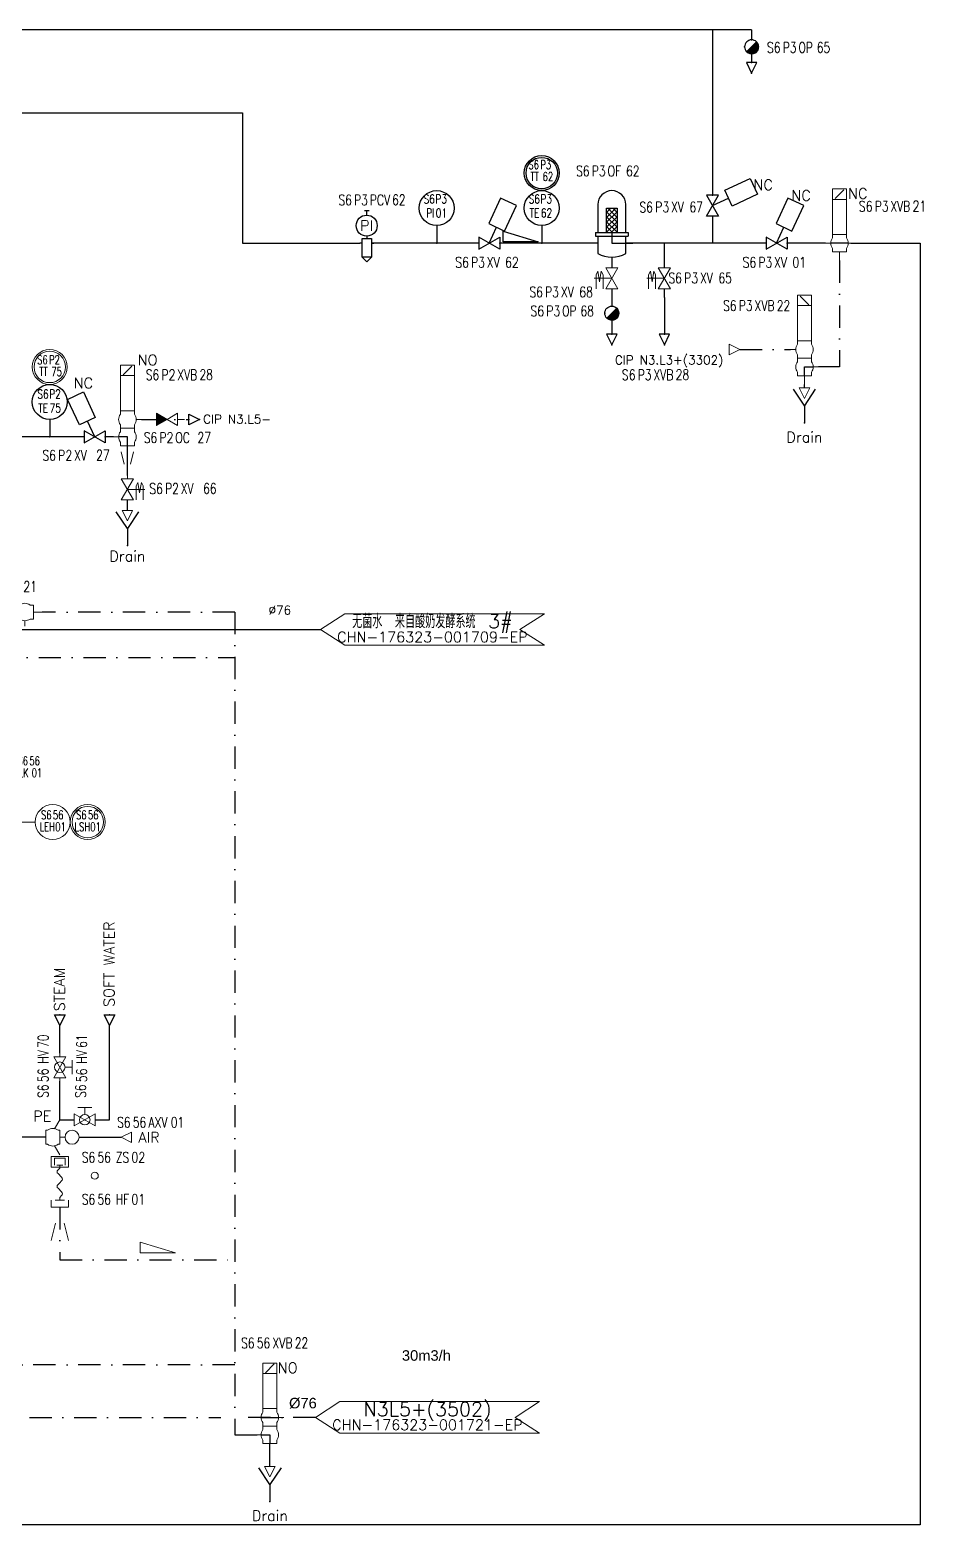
# Model space of a CAD drawing. Header units: inches. Extents: x 16718 to 18814, y 21622 to 22944.
# Drawn here: x 18094.1 to 18349.1, y 22465.6 to 22892.7 of the extents above; entities that cross this region are included whole.
import ezdxf
from ezdxf.enums import TextEntityAlignment as Align

# ---------------------------------------------------------------- set-up
doc = ezdxf.new("R2010")
doc.units = ezdxf.units.IN
doc.header["$MEASUREMENT"] = 0
doc.linetypes.add('ACAD_ISO02W100', pattern=[15, 12, -3])
doc.linetypes.add('DASHDOT2', pattern=[12.7, 6.35, -3.175, 0, -3.175])
for name, color, linetype, lineweight in [('19 Pipe Process', 30, 'Continuous', 30), ('31 Equipment', 7, 'Continuous', 9), ('33 Instruments Labels', 7, 'Continuous', 9)]:
    doc.layers.add(name, color=color, linetype=linetype, lineweight=lineweight)
for name, color, linetype in [('CUVERIE', 7, 'Continuous'), ('DIAMETRE', 7, 'Continuous'), ('LIBELLE-INSTRUM', 7, 'Continuous'), ('MATERIEL-DIVERS', 7, 'Continuous'), ('POMPES-PROCESS', 7, 'Continuous'), ('REPERES', 7, 'Continuous'), ('techn-data', 7, 'Continuous'), ('TEXTE', 7, 'Continuous'), ('TEXTES', 7, 'Continuous'), ('TITRE', 7, 'Continuous'), ('TUYAUTERIE-AIR INSTRUMENT', 3, 'Continuous'), ('TUYAUTERIE-EAU', 5, 'Continuous'), ('TUYAUTERIE-EAU UTILITES FROIDE', 142, 'Continuous'), ('TUYAUTERIE-EGOUT', 32, 'Continuous'), ('TUYAUTERIE-GAZ', 3, 'Continuous'), ('TUYAUTERIE-NEP', 4, 'DASHDOT2'), ('TUYAUTERIE-VAPEUR', 6, 'Continuous'), ('TUYAUTERIE-VAPEUR PROCESS', 6, 'Continuous'), ('TXT_FR', 7, 'Continuous'), ('VANNES', 7, 'Continuous')]:
    doc.layers.add(name, color=color, linetype=linetype)
doc.layers.get('REPERES').off()
doc.styles.add('ROMANS', font='ROMANS.SHX')
doc.styles.get("Standard").update_dxf_attribs({"font": 'arial.ttf'})
doc.styles.add('USER1', font='TXT.SHX', dxfattribs={"bigfont": 'gbcbig.shx'})

# ---------------------------------------------------------------- blocks, each defined once
blk = doc.blocks.new('EGOUT')
at = {"color": 7}
for p, q in [((-3.2, 9.61), (0, 4.81)), ((0, 4.81), (3.2, 9.61)), ((0, 4.81), (0, 0))]:
    blk.add_line(p, q, dxfattribs=at)
at = {"color": 7, "extrusion": (0, -1, 0)}
blk.add_point((0, 0), dxfattribs=at)
at = {"layer": 'POMPES-PROCESS', "style": 'ROMANS'}
blk.add_attdef('EGOUT', text='', height=3, dxfattribs=at).set_placement((0, -4), align=Align.MIDDLE)
blk = doc.blocks.new('APV-VLV-SSEAT-SW44-4')
at = {"layer": '31 Equipment', "ltscale": 38}
for p, q in [((1.25, 20.25), (-1.25, 17.75)), ((-4, 5), (-2.5, 5)), ((-2, 7.5), (-2, 6.5)), ((2, 7.5), (2, 6.5)), ((-2.5, 0), (-4, 0)), ((-2, 2.5), (-2, 3.5)), ((-2, 2.5), (2, 2.5)), ((-2, 2.5), (-2, 1.5)), ((2, 2.5), (2, 3.5)), ((2, 2.5), (2, 1.5)), ((-2, -1.5), (-2, -2.5)), ((-2, -2.5), (2, -2.5)), ((0, -2.5), (0, -5)), ((2, -1.5), (2, -2.5))]:
    blk.add_line(p, q, dxfattribs=at)
at = {"layer": '31 Equipment', "lineweight": 30}
for p, q in [((-2.5, 5), (2.5, 5)), ((-2.5, 0), (0, 0)), ((0, 0), (0, -2.5))]:
    blk.add_line(p, q, dxfattribs=at)
at = {"layer": '31 Equipment'}
blk.add_line((2.5, 5), (4, 5), dxfattribs=at)
at = {"layer": '31 Equipment', "ltscale": 38}
for points in [[(-2, 17.5), (2, 17.5), (2, 20.5), (-2, 20.5)], [(-2, 7.5), (2, 7.5), (2, 17.5), (-2, 17.5)]]:
    blk.add_lwpolyline(points, close=True, dxfattribs=at)
for centre, start, end in [((0, 5), 143.1301, 216.8699), ((0, 5), 323.1301, 36.8699), ((0, 0), 143.1301, 216.8699), ((0, 0), 323.1301, 36.8699)]:
    blk.add_arc(centre, 2.5, start, end, dxfattribs=at)
blk = doc.blocks.new('APV-SIGN-ARW-FLOW-1')
at = {"layer": '31 Equipment'}
for p, q in [((-1.5, -1.5), (-1.5, 1.5)), ((-1.5, 1.5), (1.5, 0)), ((1.5, 0), (-1.5, -1.5))]:
    blk.add_line(p, q, dxfattribs=at)
blk = doc.blocks.new('APV-INS-M-L-LE1')
at = {"layer": '31 Equipment', "color": 7}
blk.add_line((0, -5), (0, -10), dxfattribs=at)
blk.add_circle((0, 0), 5, dxfattribs=at)
blk = doc.blocks.new('APV-INS-F-L-LS')
at = {"layer": '31 Equipment'}
for radius in [5, 4.5]:
    blk.add_circle((0, 0), radius, dxfattribs=at)
at = {"layer": '33 Instruments Labels', "style": 'ROMANS', "width": 0.8}
blk.add_attdef('LS?', text='', height=3, dxfattribs=at).set_placement((0, 0), align=Align.MIDDLE)
blk = doc.blocks.new('APV-FTG-CONX-QUICK-1')
at = {"layer": '31 Equipment'}
for p, q in [((-0.5, 2.5), (2.5, 2.5)), ((-0.5, -2.5), (-0.5, 2.5)), ((0, 1.5), (2, 1.5)), ((0, 0.83), (0, -0.83)), ((2, 1.5), (2, -1.5)), ((2.5, 2.5), (2.5, -2.5)), ((2.5, -2.5), (-0.5, -2.5)), ((0, -0.83), (0, -0.83)), ((2, -1.5), (0, -1.5))]:
    blk.add_line(p, q, dxfattribs=at)
blk = doc.blocks.new('APV-FTG-CONX-HOSE-1')
at = {"layer": '31 Equipment'}
for p, q in [((-4.17, 0), (-5, 0)), ((4.17, 0), (5, 0))]:
    blk.add_line(p, q, dxfattribs=at)
for points in [[(-4.17, 0), (-3.63, 0.5), (-3.42, 0.71), (-3.13, 0.79), (-2.83, 0.71), (-2.58, 0.5), (-1.54, -0.5), (-1.33, -0.71), (-1.04, -0.79), (-0.75, -0.71), (-0.5, -0.5), (0, 0)], [(0, 0), (0.54, 0.5), (0.75, 0.71), (1.04, 0.79), (1.33, 0.71), (1.58, 0.5), (2.62, -0.5), (2.83, -0.71), (3.12, -0.79), (3.42, -0.71), (3.67, -0.5), (4.17, 0)]]:
    blk.add_lwpolyline(points, dxfattribs=at)
blk = doc.blocks.new('APV-FTG-CONX-SCREWED-1')
at = {"layer": '31 Equipment'}
for p, q in [((0, 2.5), (2, 2.5)), ((0, 1.33), (0, -1.33)), ((2, 2.5), (2, -2.5)), ((0, -1.33), (0, -1.33)), ((2, -2.5), (0, -2.5))]:
    blk.add_line(p, q, dxfattribs=at)
blk = doc.blocks.new('APV-FCE-GEN-REDCON-1')
at = {"layer": '31 Equipment', "color": 7}
for p, q in [((-2.5, 2.5), (2.5, 1.25)), ((2.5, 1.25), (2.5, 1.25)), ((2.5, -1.25), (-2.5, -2.5))]:
    blk.add_line(p, q, dxfattribs=at)
blk = doc.blocks.new('APV-SIGN-FLOW-SLOPE-1')
at = {"layer": '31 Equipment'}
blk.add_lwpolyline([(-5, 2), (5, 2), (5, 5), (-5, 2)], dxfattribs=at)
at = {"layer": '31 Equipment', "style": 'ROMANS'}
blk.add_attdef('%', text='', height=2, rotation=16.6992, dxfattribs=at).set_placement((-0.64, 4.87), align=Align.MIDDLE)
blk = doc.blocks.new('APV-INS-POS-GEN-1')
at = {"layer": '31 Equipment', "color": 5}
blk.add_circle((0, 0), 1, dxfattribs=at)
blk = doc.blocks.new('APV-VLV-SSEAT-SW41-3')
at = {"layer": '31 Equipment', "ltscale": 38}
for p, q in [((1.25, 15.25), (-1.25, 12.75)), ((-2, 2.5), (-2, 1.5)), ((2, 2.5), (2, 1.5)), ((2.5, 0), (4, 0)), ((-2, -2.5), (-2, -1.5)), ((2, -2.5), (-2, -2.5)), ((-2, -2.5), (2, -2.5)), ((0, -2.5), (0, -5)), ((2, -2.5), (2, -1.5))]:
    blk.add_line(p, q, dxfattribs=at)
for points in [[(-2, 12.5), (2, 12.5), (2, 15.5), (-2, 15.5)], [(-2, 2.5), (2, 2.5), (2, 12.5), (-2, 12.5)]]:
    blk.add_lwpolyline(points, close=True, dxfattribs=at)
for start, end in [(143.1301, 216.8699), (323.1301, 36.8699)]:
    blk.add_arc((0, 0), 2.5, start, end, dxfattribs=at)
blk = doc.blocks.new('APV-VLV-SAMPL-PRD20-2')
at = {"layer": '31 Equipment', "ltscale": 38}
for p, q in [((-2.54, 2.44), (-4, 5)), ((-4, 0), (-5.5, 0)), ((-4, 2), (-3.5, 2)), ((-4, 2), (-4, -2)), ((0, 2), (-0.5, 2)), ((0, 2), (0, -2)), ((0, -2), (0, 2)), ((-4, -2), (-3.5, -2)), ((-2.54, -2.44), (-4, -5)), ((0, -2), (-0.5, -2))]:
    blk.add_line(p, q, dxfattribs=at)
at = {"layer": '31 Equipment'}
blk.add_circle((-7.5, 0), 2, dxfattribs=at)
at = {"layer": '31 Equipment', "ltscale": 38}
for start, end in [(53.1301, 126.8699), (233.1301, 306.8699)]:
    blk.add_arc((-2, 0), 2.5, start, end, dxfattribs=at)
blk = doc.blocks.new('FLE23-A')
at = {"color": 7}
for p, q in [((0, 1.5), (-3, 0)), ((-3, 0), (0, -1.5)), ((0, -1.5), (0, 1.5))]:
    blk.add_line(p, q, dxfattribs=at)
at = {"layer": 'MATERIEL-DIVERS', "color": 7, "extrusion": (-1, 0, 0)}
blk.add_point((-3, 0), dxfattribs=at)
at = {"layer": 'MATERIEL-DIVERS', "color": 2}
for p in [(-3, 0), (0, 0)]:
    blk.add_point(p, dxfattribs=at)
at = {"layer": 'MATERIEL-DIVERS', "color": 7, "extrusion": (1, 0, 0)}
blk.add_point((0, 0), dxfattribs=at)
blk = doc.blocks.new('APV-VLVM-BALL-KHV+MF-1')
at = {"layer": '31 Equipment', "ltscale": 38}
for p, q in [((-3, 0), (-4, 0)), ((3, 0), (4, 0))]:
    blk.add_line(p, q, dxfattribs=at)
at = {"layer": '31 Equipment'}
for p, q in [((-3, 1.734), (-3, -1.734)), ((-3, -1.734), (3, 1.734)), ((3, -1.734), (-3, 1.734)), ((-2, 3.5), (2, 3.5)), ((0, 1.5), (0, 3.5)), ((3, 1.734), (3, -1.734))]:
    blk.add_line(p, q, dxfattribs=at)
blk.add_circle((0, 0), 1.5, dxfattribs=at)
blk = doc.blocks.new('REPINS2')
at = {"layer": 'TEXTES', "style": 'ROMANS', "width": 0.7}
for tag, p in [('ZONE', (-3.35, 0.8)), ('SOUSZONE', (0.05, 0.8)), ('NUM', (0.7, -2.6))]:
    blk.add_attdef(tag, p, '', height=2.5, dxfattribs=at)
blk.add_attdef('ELEMENT', text='', height=2.5, dxfattribs=at).set_placement((-1.56, -2.59), align=Align.CENTER)
blk = doc.blocks.new('REPNORM')
at = {"layer": 'TEXTES', "style": 'ROMANS', "width": 0.75}
for tag, p in [('ZONE', (-9.75, -1.25)), ('SOUSZONE', (-5.25, -1.25)), ('ELEMENT', (0, -1.25)), ('NUM', (4.5, -1.25))]:
    blk.add_attdef(tag, p, '', height=3, dxfattribs=at)
blk = doc.blocks.new('REPNORM1')
at = {"layer": 'TEXTES', "style": 'ROMANS', "width": 0.75}
for tag, p in [('ZONE', (-9.75, -1.25)), ('SOUSZONE', (-5.25, -1.25)), ('ELEMENT', (-0.75, -1.25)), ('NUM', (5.59, -1.22))]:
    blk.add_attdef(tag, p, '', height=3, dxfattribs=at)
blk = doc.blocks.new('APV-SIGN-ARW-DWG-1')
at = {"layer": '31 Equipment'}
for p, q in [((-32, 4.49), (25, 4.49)), ((-32, 4.49), (-25, 0)), ((25, 4.49), (32, 0)), ((-25, 0), (-32, -4.49)), ((32, 0), (25, -4.49)), ((-32, -4.49), (25, -4.49))]:
    blk.add_line(p, q, dxfattribs=at)
at = {"layer": '31 Equipment', "style": 'ROMANS', "width": 0.8}
for tag, p in [('TEXT1', (0, 0.37)), ('TEXT2', (0, -3.63))]:
    blk.add_attdef(tag, text='', height=3, dxfattribs=at).set_placement(p, align=Align.CENTER)
blk = doc.blocks.new('APV-VLV-SOLV-22-1')
at = {"layer": '31 Equipment', "linetype": 'ACAD_ISO02W100', "ltscale": 38}
for p, q in [((-1, 4.5), (-2, 4)), ((3, 4.5), (-1, 4.5)), ((0, 0), (0, 5)), ((-2, 4), (1, 3.5)), ((-2, 3), (1, 3.5)), ((-1, 2.5), (-2, 3)), ((3, 2.5), (-1, 2.5))]:
    blk.add_line(p, q, dxfattribs=at)
at = {"layer": '31 Equipment', "ltscale": 38}
for p, q in [((-3, 0), (-4, 0)), ((3, 0), (4, 0))]:
    blk.add_line(p, q, dxfattribs=at)
at = {"layer": '31 Equipment'}
for p, q in [((-3, 1.734), (-3, -1.734)), ((-3, -1.734), (3, 1.734)), ((3, -1.734), (-3, 1.734)), ((3, 1.734), (3, -1.734))]:
    blk.add_line(p, q, dxfattribs=at)
blk = doc.blocks.new('INSTR-M-L-TE')
at = {"color": 7, "extrusion": (0, -1, 0)}
blk.add_point((0, -10), dxfattribs=at)
at = {"layer": 'MATERIEL-DIVERS', "color": 7}
blk.add_line((0, -5), (0, -10), dxfattribs=at)
blk.add_circle((0, 0), 5, dxfattribs=at)
at = {"layer": 'LIBELLE-INSTRUM', "style": 'ROMANS', "width": 0.8, "flags": 8}
blk.add_attdef('TE', text='', height=3, dxfattribs=at).set_placement((0, 0), align=Align.MIDDLE)
blk = doc.blocks.new('APV-VLV-SSEAT-SW43-41')
at = {"layer": '31 Equipment', "ltscale": 38}
for p, q in [((1.25, 20.25), (-1.25, 17.75)), ((-2, 7.5), (-2, 6.5)), ((2, 7.5), (2, 6.5)), ((2.5, 5), (4, 5)), ((-2.5, 0), (-4, 0)), ((-2, 2.5), (-2, 3.5)), ((-2, 2.5), (2, 2.5)), ((-2, 2.5), (-2, 1.5)), ((2, 2.5), (2, 3.5)), ((2, 2.5), (2, 1.5)), ((-2, -1.5), (-2, -2.5)), ((-2, -2.5), (2, -2.5)), ((0, -2.5), (0, -5)), ((2, -1.5), (2, -2.5))]:
    blk.add_line(p, q, dxfattribs=at)
at = {"layer": '31 Equipment', "lineweight": 30}
for p, q in [((0, 0), (-2.5, 0)), ((0, -2.5), (0, 0))]:
    blk.add_line(p, q, dxfattribs=at)
at = {"layer": '31 Equipment', "ltscale": 38}
for points in [[(-2, 17.5), (2, 17.5), (2, 20.5), (-2, 20.5)], [(-2, 7.5), (2, 7.5), (2, 17.5), (-2, 17.5)]]:
    blk.add_lwpolyline(points, close=True, dxfattribs=at)
for centre, start, end in [((0, 5), 143.1301, 216.8699), ((0, 5), 323.1301, 36.8699), ((0, 0), 143.1301, 216.8699), ((0, 0), 323.1301, 36.8699)]:
    blk.add_arc(centre, 2.5, start, end, dxfattribs=at)
blk = doc.blocks.new('APV-INS-F-L-TT')
at = {"layer": '31 Equipment'}
for radius in [5, 4.5]:
    blk.add_circle((0, 0), radius, dxfattribs=at)
blk = doc.blocks.new('REPINS')
at = {"layer": 'TEXTES', "style": 'ROMANS', "width": 0.75}
for tag, p in [('ZONE', (-3.3, 1)), ('SOUSZONE', (0.1, 1)), ('NUM', (0.2, -3))]:
    blk.add_attdef(tag, p, '', height=2.5, dxfattribs=at)
blk.add_attdef('ELEMENT', text='', height=2.5, dxfattribs=at).set_placement((-0.2, -3), align=Align.RIGHT)
blk = doc.blocks.new('APV-FCE-NRV-GEN-1')
at = {"layer": '31 Equipment'}
h = blk.add_hatch(dxfattribs=at)
h.set_pattern_fill('ANSI31', color=256, scale=0.01, style=0)
h.set_pattern_definition([(45, (0, 0), (-0.02245064, 0.02245064), [])])
h.paths.add_polyline_path([(3, 1.75), (3, -1.75), (0, 0)])
at = {"layer": '31 Equipment', "linetype": 'ACAD_ISO02W100', "ltscale": 38}
for p, q in [((-3, 0), (-5, 0)), ((0, 0), (-3, 1.75)), ((-3, 1.75), (-3, -1.75)), ((0, 0), (-3, -1.75)), ((0, 0), (3, 1.75)), ((0, 0), (3, -1.75)), ((3, 1.75), (3, -1.75)), ((3, 0), (5, 0))]:
    blk.add_line(p, q, dxfattribs=at)
blk = doc.blocks.new('VANNE SIEGE INCLINE')
at = {"color": 7}
for p, q in [((-3, 1.73), (-3, -1.73)), ((-3, -1.73), (3, 1.73)), ((3, -1.73), (-3, 1.73)), ((3, 1.73), (3, -1.73))]:
    blk.add_line(p, q, dxfattribs=at)
at = {"color": 7, "extrusion": (-1, 0, 0)}
blk.add_point((-3, 0), dxfattribs=at)
at = {"color": 7, "extrusion": (1, 0, 0)}
blk.add_point((3, 0), dxfattribs=at)
at = {"layer": 'VANNES'}
for p, q in [((3.23, 12.84), (-0.15, 5.59)), ((7.76, 10.73), (3.23, 12.84)), ((4.38, 3.47), (7.76, 10.73)), ((-0.15, 5.59), (4.38, 3.47)), ((0, 0), (2.11, 4.53))]:
    blk.add_line(p, q, dxfattribs=at)
blk = doc.blocks.new('APV-VLV-SSEAT-SW42-3')
at = {"layer": '31 Equipment', "ltscale": 38}
for p, q in [((1.25, 15.25), (-1.25, 12.75)), ((-2, 2.5), (-2, 1.5)), ((2, 2.5), (2, 1.5)), ((-2, -2.5), (-2, -1.5)), ((2, -2.5), (-2, -2.5)), ((-2, -2.5), (2, -2.5)), ((0, -2.5), (0, -5)), ((2, -2.5), (2, -1.5))]:
    blk.add_line(p, q, dxfattribs=at)
at = {"layer": '31 Equipment'}
for p, q in [((-4, 0), (-2.5, 0)), ((2.5, 0), (4, 0))]:
    blk.add_line(p, q, dxfattribs=at)
at = {"layer": '31 Equipment', "lineweight": 30}
blk.add_line((2.5, 0), (-2.5, 0), dxfattribs=at)
at = {"layer": '31 Equipment', "ltscale": 38}
for points in [[(-2, 12.5), (2, 12.5), (2, 15.5), (-2, 15.5)], [(-2, 2.5), (2, 2.5), (2, 12.5), (-2, 12.5)]]:
    blk.add_lwpolyline(points, close=True, dxfattribs=at)
for start, end in [(143.1301, 216.8699), (323.1301, 36.8699)]:
    blk.add_arc((0, 0), 2.5, start, end, dxfattribs=at)
blk = doc.blocks.new('INSTR-M-L-PI')
at = {"color": 7, "extrusion": (0, -1, 0)}
blk.add_point((0, -10), dxfattribs=at)
at = {"layer": 'MATERIEL-DIVERS', "color": 7}
blk.add_line((0, -5), (0, -10), dxfattribs=at)
blk.add_circle((0, 0), 5, dxfattribs=at)
at = {"layer": 'LIBELLE-INSTRUM', "style": 'ROMANS', "width": 0.8, "flags": 8}
blk.add_attdef('PI', text='', height=3, dxfattribs=at).set_placement((0, 0), align=Align.MIDDLE)
blk = doc.blocks.new('DETR12MODIF')
at = {"layer": 'MATERIEL-DIVERS', "color": 7}
for p, q in [((-0.67, 9.33), (0.67, 9.33)), ((0, 8), (0, 9.33)), ((-1.33, 0), (-2, 0)), ((-1.33, -4), (-1.33, 1.33)), ((-1.33, 1.33), (1.33, 1.33)), ((1.33, 1.33), (1.33, -4)), ((1.33, 0), (2, 0)), ((-1.33, -4), (0, -5.33)), ((1.33, -4), (-1.33, -4)), ((0, -5.33), (1.33, -4))]:
    blk.add_line(p, q, dxfattribs=at)
at = {"layer": 'MATERIEL-DIVERS'}
blk.add_line((0, 2), (0, 1.33), dxfattribs=at)
blk.add_circle((0, 5), 3, dxfattribs=at)
at = {"layer": 'MATERIEL-DIVERS', "style": 'ROMANS'}
blk.add_text('PI', height=3, dxfattribs=at).set_placement((0, 5), align=Align.MIDDLE)
blk = doc.blocks.new('*X53')
at = {"color": 0}
for p, q in [((688.5, 377.37), (691.13, 380)), ((688.5, 378.79), (689.71, 380)), ((688.5, 375.96), (691.5, 378.96)), ((688.5, 374.54), (691.5, 377.54)), ((688.5, 373.13), (691.5, 376.13)), ((689.78, 373), (691.5, 374.72)), ((691.2, 373), (691.5, 373.3))]:
    blk.add_line(p, q, dxfattribs=at)
blk = doc.blocks.new('SAFILT')
for p, q in [((-4, 11), (-4, 3)), ((-1.5, 3), (-1.5, 10)), ((-1.5, 10), (1.5, 10)), ((1.5, 10), (1.5, 3)), ((4, 3), (4, 11)), ((-4, 0), (-6, 0)), ((-4.68, 3), (-4.68, 2)), ((-4.68, 3), (4.68, 3)), ((-4.68, 2), (4.68, 2)), ((-4, 2), (-4, -3)), ((0, 3), (0, 0)), ((0, 0), (6, 0)), ((4, -3), (4, 2)), ((4.68, 3), (4.68, 2)), ((0, -4), (0, -6))]:
    blk.add_line(p, q)
for centre, radius, start, end in [((0, 11), 4, 0, 180), ((0, 4.5), 8.5, 241.9275, 298.0725)]:
    blk.add_arc(centre, radius, start, end)
at = {"xscale": -1}
blk.add_blockref('*X53', (690, -370), dxfattribs=at)
blk.add_blockref('*X53', (-690, -370))
blk = doc.blocks.new('*X56')
at = {"color": 0}
for p, q in [((96.5, 163), (103.5, 170)), ((96.5, 162.9), (103.6, 170)), ((96.5, 162.9), (103.6, 170)), ((96.5, 162.9), (103.6, 170)), ((96.6, 162.9), (103.6, 169.9)), ((96.6, 162.9), (103.6, 169.9)), ((96.6, 162.8), (103.7, 169.9)), ((96.6, 162.8), (103.7, 169.9)), ((96.6, 162.8), (103.7, 169.9)), ((96.7, 162.8), (103.7, 169.8)), ((96.7, 162.7), (103.8, 169.8)), ((96.7, 162.7), (103.8, 169.8)), ((96.7, 162.7), (103.8, 169.8)), ((96.8, 162.7), (103.8, 169.7)), ((96.8, 162.7), (103.8, 169.7)), ((96.8, 162.6), (103.9, 169.7)), ((96.8, 162.6), (103.9, 169.7)), ((96.9, 162.6), (103.9, 169.6)), ((96.9, 162.6), (103.9, 169.6)), ((96.9, 162.6), (103.9, 169.6)), ((96.9, 162.5), (104, 169.6)), ((97, 162.5), (104, 169.5)), ((97, 162.5), (104, 169.5)), ((97, 162.5), (104, 169.5)), ((97, 162.5), (104, 169.5)), ((97.1, 162.4), (104.1, 169.4)), ((97.1, 162.4), (104.1, 169.4)), ((97.1, 162.4), (104.1, 169.4)), ((97.2, 162.4), (104.1, 169.3)), ((97.2, 162.4), (104.1, 169.3)), ((97.2, 162.4), (104.1, 169.3)), ((97.2, 162.3), (104.2, 169.3)), ((97.3, 162.3), (104.2, 169.2)), ((97.3, 162.3), (104.2, 169.2)), ((97.3, 162.3), (104.2, 169.2)), ((97.3, 162.3), (104.2, 169.2)), ((97.4, 162.2), (104.3, 169.1)), ((97.4, 162.2), (104.3, 169.1)), ((97.4, 162.2), (104.3, 169.1)), ((97.5, 162.2), (104.3, 169)), ((97.5, 162.2), (104.3, 169)), ((97.5, 162.2), (104.3, 169)), ((97.5, 162.1), (104.4, 169)), ((97.6, 162.1), (104.4, 168.9)), ((97.6, 162.1), (104.4, 168.9)), ((97.6, 162.1), (104.4, 168.9)), ((97.7, 162.1), (104.4, 168.8)), ((97.7, 162.1), (104.4, 168.8)), ((97.7, 162.1), (104.4, 168.8)), ((97.7, 162), (104.5, 168.8)), ((97.8, 162), (104.5, 168.7)), ((97.8, 162), (104.5, 168.7)), ((97.8, 162), (104.5, 168.7)), ((97.9, 162), (104.5, 168.6)), ((97.9, 162), (104.5, 168.6)), ((97.9, 162), (104.5, 168.6)), ((98, 161.9), (104.6, 168.5)), ((98, 161.9), (104.6, 168.5)), ((98, 161.9), (104.6, 168.5)), ((98, 161.9), (104.6, 168.5)), ((98.1, 161.9), (104.6, 168.4)), ((98.1, 161.9), (104.6, 168.4)), ((98.1, 161.9), (104.6, 168.4)), ((98.2, 161.8), (104.7, 168.3)), ((98.2, 161.8), (104.7, 168.3)), ((98.2, 161.8), (104.7, 168.3)), ((98.3, 161.8), (104.7, 168.2)), ((98.3, 161.8), (104.7, 168.2)), ((98.3, 161.8), (104.7, 168.2)), ((98.4, 161.8), (104.7, 168.1)), ((98.4, 161.8), (104.7, 168.1)), ((98.4, 161.7), (104.8, 168.1)), ((98.5, 161.7), (104.8, 168)), ((98.5, 161.7), (104.8, 168)), ((98.5, 161.7), (104.8, 168)), ((98.6, 161.7), (104.8, 167.9)), ((98.6, 161.7), (104.8, 167.9)), ((98.6, 161.7), (104.8, 167.9)), ((98.7, 161.7), (104.8, 167.8)), ((98.7, 161.7), (104.8, 167.8)), ((98.8, 161.7), (104.8, 167.7)), ((98.8, 161.6), (104.9, 167.7)), ((98.8, 161.6), (104.9, 167.7)), ((98.9, 161.6), (104.9, 167.6)), ((98.9, 161.6), (104.9, 167.6)), ((98.9, 161.6), (104.9, 167.6)), ((99, 161.6), (104.9, 167.5)), ((99, 161.6), (104.9, 167.5)), ((99, 161.6), (104.9, 167.5)), ((99.1, 161.6), (104.9, 167.4)), ((99.1, 161.6), (104.9, 167.4)), ((99.2, 161.6), (104.9, 167.3)), ((99.2, 161.6), (104.9, 167.3)), ((99.2, 161.6), (104.9, 167.3)), ((99.3, 161.6), (104.9, 167.2)), ((99.3, 161.5), (105, 167.2)), ((99.4, 161.5), (105, 167.1)), ((99.4, 161.5), (105, 167.1)), ((99.4, 161.5), (105, 167.1)), ((99.5, 161.5), (105, 167)), ((99.5, 161.5), (105, 167)), ((99.6, 161.5), (105, 166.9)), ((99.6, 161.5), (105, 166.9)), ((99.6, 161.5), (105, 166.9)), ((99.7, 161.5), (105, 166.8)), ((99.7, 161.5), (105, 166.8)), ((99.8, 161.5), (105, 166.7)), ((99.8, 161.5), (105, 166.7)), ((99.9, 161.5), (105, 166.6)), ((99.9, 161.5), (105, 166.6)), ((99.9, 161.5), (105, 166.6)), ((100, 161.5), (105, 166.5)), ((100, 161.5), (105, 166.5)), ((100.1, 161.5), (105, 166.4)), ((100.1, 161.5), (105, 166.4)), ((100.2, 161.5), (105, 166.3)), ((100.2, 161.5), (105, 166.3)), ((100.3, 161.5), (105, 166.2)), ((100.3, 161.5), (105, 166.2)), ((100.4, 161.5), (105, 166.1)), ((100.4, 161.5), (105, 166.1)), ((100.5, 161.5), (105, 166)), ((100.5, 161.5), (105, 166)), ((100.6, 161.5), (105, 165.9)), ((100.6, 161.5), (105, 165.9)), ((100.7, 161.5), (105, 165.8)), ((100.7, 161.6), (104.9, 165.8)), ((100.8, 161.6), (104.9, 165.7)), ((100.8, 161.6), (104.9, 165.7)), ((100.9, 161.6), (104.9, 165.6)), ((100.9, 161.6), (104.9, 165.6)), ((101, 161.6), (104.9, 165.5)), ((101, 161.6), (104.9, 165.5)), ((101.1, 161.6), (104.9, 165.4)), ((101.2, 161.6), (104.9, 165.3)), ((101.2, 161.6), (104.9, 165.3)), ((101.3, 161.7), (104.8, 165.2)), ((101.3, 161.7), (104.8, 165.2)), ((101.4, 161.7), (104.8, 165.1)), ((101.5, 161.7), (104.8, 165)), ((101.5, 161.7), (104.8, 165)), ((101.6, 161.8), (104.7, 164.9)), ((101.7, 161.8), (104.7, 164.8)), ((101.7, 161.8), (104.7, 164.8)), ((101.8, 161.8), (104.7, 164.7)), ((101.9, 161.9), (104.6, 164.6)), ((102, 161.9), (104.6, 164.5)), ((102, 161.9), (104.6, 164.5)), ((102.1, 162), (104.5, 164.4)), ((102.2, 162), (104.5, 164.3)), ((102.3, 162.1), (104.4, 164.2)), ((102.4, 162.1), (104.4, 164.1)), ((102.5, 162.2), (104.3, 164)), ((102.6, 162.2), (104.3, 163.9)), ((102.7, 162.3), (104.2, 163.8)), ((102.9, 162.4), (104.1, 163.6)), ((103, 162.5), (104, 163.5)), ((103.3, 162.7), (103.8, 163.2))]:
    blk.add_line(p, q, dxfattribs=at)
blk = doc.blocks.new('ST')
at = {"color": 7}
blk.add_line((-1.41, 1.42), (1.42, -1.41), dxfattribs=at)
for start, end in [(134.8377, 315.1619), (315.2431, 134.7569)]:
    blk.add_arc((0, 0), 2, start, end, dxfattribs=at)
at = {"color": 7, "extrusion": (-1, 0, 0)}
blk.add_point((-2, 0), dxfattribs=at)
at = {"color": 7, "extrusion": (0, 1, 0)}
blk.add_point((0, 2), dxfattribs=at)
at = {"color": 7, "extrusion": (1, 0, 0)}
blk.add_point((2, 0), dxfattribs=at)
at = {"color": 7, "extrusion": (0, -1, 0)}
blk.add_point((0, -2), dxfattribs=at)
at = {"color": 7, "xscale": -0.4, "yscale": 0.4, "zscale": 0.4}
blk.add_blockref('*X56', (40, -66.6), dxfattribs=at)
blk = doc.blocks.new('PENTE-G')
at = {"layer": 'MATERIEL-DIVERS'}
blk.add_lwpolyline([(-5, 2), (5, 2), (5, 5), (-5, 2)], dxfattribs=at)

msp = doc.modelspace()

# ---------------------------------------------------------------- linework, layer by layer
at = {"color": 7, "extrusion": (0, -1, 0)}
msp.add_point((18240.25, 22831.75), dxfattribs=at)
at = {"layer": '19 Pipe Process'}
for p, q in [((18102.61, 22581.41), (18102.61, 22592.41)), ((18098.61, 22576.41), (18086.61, 22576.41))]:
    msp.add_line(p, q, dxfattribs=at)
at = {"layer": '31 Equipment', "color": 7, "extrusion": (0, -1, 0)}
msp.add_point((18202.01, 22831.78), dxfattribs=at)
at = {"layer": 'MATERIEL-DIVERS', "color": 7}
msp.add_line((18240.25, 22836.75), (18240.25, 22831.75), dxfattribs=at)
at = {"layer": 'MATERIEL-DIVERS'}
for radius in [5, 4.5]:
    msp.add_circle((18240.25, 22851.75), radius, dxfattribs=at)
at = {"layer": 'MATERIEL-DIVERS', "color": 7}
msp.add_circle((18240.25, 22841.75), 5, dxfattribs=at)
at = {"layer": 'TUYAUTERIE-AIR INSTRUMENT'}
msp.add_line((18108.11, 22576.41), (18120.11, 22576.41), dxfattribs=at)
at = {"layer": 'TUYAUTERIE-EAU'}
for p, q in [((16792.68, 22721.41), (18177.02, 22721.41)), ((18116.82, 22600.41), (18116.82, 22608.41)), ((18116.82, 22581.41), (18116.82, 22600.41)), ((18102.61, 22581.41), (18106.75, 22581.41)), ((18112.68, 22581.41), (18116.82, 22581.41))]:
    msp.add_line(p, q, dxfattribs=at)
at = {"layer": 'TUYAUTERIE-EGOUT'}
for p, q in [((18300.17, 22885.81), (18300.17, 22883.31)), ((18315.25, 22790.4), (18315.25, 22791.4)), ((18121.92, 22755.41), (18121.92, 22758.41)), ((18162.61, 22482.41), (18162.61, 22488.91))]:
    msp.add_line(p, q, dxfattribs=at)
at = {"layer": 'TUYAUTERIE-GAZ'}
for p, q in [((18289, 22839.5), (18289, 22831.75)), ((18222.25, 22831.75), (18191.59, 22831.75)), ((18222.25, 22831.75), (18192.25, 22831.75)), ((18256.25, 22831.75), (18228.25, 22831.75)), ((18255.25, 22831.75), (18228.25, 22831.75)), ((18304.3, 22831.75), (18264.25, 22831.75)), ((18275.25, 22824.75), (18275.25, 22831.75)), ((18321.25, 22831.75), (18310.3, 22831.75)), ((18328.5, 22831.75), (18348.33, 22831.75)), ((18260.26, 22821.74), (18260.26, 22821.76)), ((18275.25, 22821.74), (18275.25, 22821.76)), ((18109.6, 22776.41), (17672.1, 22776.41)), ((18117.92, 22776.41), (18115.6, 22776.41)), ((18121.92, 22765.41), (18121.92, 22776.41))]:
    msp.add_line(p, q, dxfattribs=at)
for points in [[(16798.35, 22803.27), (16798.35, 22868.93), (18154.78, 22868.93), (18154.78, 22831.75), (18188.25, 22831.75)], [(18348.33, 22831.75), (18348.33, 22465.72), (18039.43, 22465.72), (18039.43, 22380.71)]]:
    msp.add_lwpolyline(points, dxfattribs=at)
at = {"layer": 'TUYAUTERIE-NEP'}
for p, q in [((18325.25, 22826.75), (18325.25, 22796.4)), ((18296.78, 22801.4), (18311.25, 22801.4)), ((18325.25, 22796.4), (18319.25, 22796.4)), ((18125.92, 22781.41), (18139.51, 22781.41)), ((18152.61, 22726.41), (18097.61, 22726.41)), ((18152.61, 22726.41), (18152.61, 22491.41)), ((18083.81, 22713.41), (18152.61, 22713.41)), ((18102.61, 22556.41), (18102.61, 22541.41)), ((18102.61, 22541.41), (18152.61, 22541.41)), ((18152.61, 22511.41), (18062.61, 22511.41)), ((18029.96, 22496.41), (18148.61, 22496.41)), ((18175.6, 22496.41), (18155.61, 22496.41)), ((18152.61, 22491.41), (18159.61, 22491.41))]:
    msp.add_line(p, q, dxfattribs=at)
at = {"layer": 'TUYAUTERIE-VAPEUR'}
for p, q in [((18289, 22892.65), (18289, 22845.5)), ((18102.61, 22600.41), (18102.61, 22608.41))]:
    msp.add_line(p, q, dxfattribs=at)
at = {"layer": 'TUYAUTERIE-VAPEUR PROCESS'}
for p, q in [((18289, 22892.65), (17491.34, 22892.65)), ((18300.17, 22892.65), (18289, 22892.65)), ((18300.17, 22892.65), (18300.17, 22889.81)), ((18260.25, 22825.75), (18260.25, 22824.75)), ((18260.25, 22818.75), (18260.25, 22813.75)), ((18275.25, 22816.25), (18275.25, 22818.75)), ((18275.25, 22816.25), (18275.25, 22805.75)), ((18260.25, 22809.75), (18260.25, 22805.75))]:
    msp.add_line(p, q, dxfattribs=at)

# ---------------------------------------------------------------- block references
at = {"layer": '33 Instruments Labels'}
msp.add_blockref('INSTR-M-L-TE', (18099.76, 22786.41), dxfattribs=at)
at = {"layer": '33 Instruments Labels', "xscale": -1, "rotation": 270}
msp.add_blockref('APV-INS-M-L-LE1', (18100.61, 22666.41), dxfattribs=at)
at = {"layer": '33 Instruments Labels', "xscale": -1}
for name, p in [('APV-INS-F-L-LS', (18110.61, 22666.41)), ('APV-INS-POS-GEN-1', (18112.61, 22565.41))]:
    msp.add_blockref(name, p, dxfattribs=at)
at = {"layer": 'CUVERIE', "xscale": -1, "rotation": 90}
for p in [(18260.25, 22821.75), (18275.25, 22821.75)]:
    msp.add_blockref('APV-VLV-SOLV-22-1', p, dxfattribs=at)
at = {"layer": 'MATERIEL-DIVERS'}
for name, p, rotation in [('ST', (18300.17, 22887.81), 90), ('APV-SIGN-ARW-FLOW-1', (18315.25, 22788.9), 270)]:
    msp.add_blockref(name, p, dxfattribs=dict(at, rotation=rotation))
at = {"layer": 'MATERIEL-DIVERS', "xscale": -1}
for name, p, rotation in [('VANNE SIEGE INCLINE', (18289, 22842.5), 270), ('APV-SIGN-ARW-FLOW-1', (18295.28, 22801.4), 180), ('APV-SIGN-ARW-FLOW-1', (18121.92, 22753.91), 90), ('FLE23-A', (18102.61, 22611.41), 270), ('FLE23-A', (18116.82, 22611.41), 270), ('APV-FTG-CONX-QUICK-1', (18102.61, 22568.41), 270), ('APV-FTG-CONX-HOSE-1', (18102.61, 22563.41), 270), ('APV-FTG-CONX-SCREWED-1', (18102.61, 22558.41), 90), ('APV-FCE-GEN-REDCON-1', (18102.61, 22549.41), 270), ('APV-SIGN-ARW-FLOW-1', (18162.61, 22480.91), 90)]:
    msp.add_blockref(name, p, dxfattribs=dict(at, rotation=rotation))
at = {"layer": 'MATERIEL-DIVERS'}
for name, p in [('INSTR-M-L-PI', (18210.25, 22841.75)), ('SAFILT', (18260.25, 22831.75)), ('DETR12MODIF', (18190.25, 22831.75)), ('VANNE SIEGE INCLINE', (18225.25, 22831.75)), ('VANNE SIEGE INCLINE', (18307.3, 22831.75))]:
    msp.add_blockref(name, p, dxfattribs=at)
at = {"layer": 'MATERIEL-DIVERS', "xscale": -1}
for name, p in [('PENTE-G', (18234.21, 22830.15)), ('ST', (18260.25, 22811.75)), ('VANNE SIEGE INCLINE', (18112.6, 22776.41)), ('APV-FCE-NRV-GEN-1', (18133.24, 22781.41)), ('FLE23-A', (18139.51, 22781.41)), ('APV-SIGN-FLOW-SLOPE-1', (18130.61, 22541.41))]:
    msp.add_blockref(name, p, dxfattribs=at)
at = {"layer": 'MATERIEL-DIVERS'}
msp.add_blockref('EGOUT', (18315.25, 22780.4), dxfattribs=at).add_auto_attribs({'EGOUT': 'Drain'})
at = {"layer": 'MATERIEL-DIVERS', "xscale": 0.7000000000000455, "yscale": 0.7000000000000455, "zscale": 0.7000000000000455, "rotation": 270}
msp.add_blockref('APV-FCE-GEN-REDCON-1', (18121.92, 22770.41), dxfattribs=at)
at = {"layer": 'MATERIEL-DIVERS'}
ref = msp.add_blockref('EGOUT', (18121.92, 22745.41), dxfattribs=dict(at, xscale=-1))
ref.add_attrib('EGOUT', 'Drain', dxfattribs={"layer": 'POMPES-PROCESS', "height": 3, "style": 'ROMANS'}).set_placement((18121.92, 22742.41), align=Align.MIDDLE)
ref = msp.add_blockref('APV-SIGN-ARW-DWG-1', (18209.02, 22721.41), dxfattribs=dict(at, xscale=-1))
ref.add_attrib('TEXT1', '无菌水 来自酸奶发酵系统 3#', dxfattribs={"layer": '31 Equipment', "height": 4, "style": 'USER1'}).set_placement((18209.02, 22721.78), align=Align.CENTER)
ref.add_attrib('TEXT2', 'CHN-176323-001709-EP', dxfattribs={"layer": '31 Equipment', "height": 3, "style": 'USER1'}).set_placement((18209.02, 22717.78), align=Align.CENTER)
ref = msp.add_blockref('APV-SIGN-ARW-DWG-1', (18207.6, 22496.41), dxfattribs=dict(at, xscale=-1))
ref.add_attrib('TEXT1', 'N3L5+(3502)', dxfattribs={"layer": '31 Equipment', "height": 4, "style": 'USER1'}).set_placement((18207.6, 22496.78), align=Align.CENTER)
ref.add_attrib('TEXT2', 'CHN-176323-001721-EP', dxfattribs={"layer": '31 Equipment', "height": 3, "style": 'USER1'}).set_placement((18207.6, 22492.78), align=Align.CENTER)
ref = msp.add_blockref('EGOUT', (18162.61, 22472.41), dxfattribs=dict(at, xscale=-1))
ref.add_attrib('EGOUT', 'Drain', dxfattribs={"layer": 'POMPES-PROCESS', "height": 3, "style": 'ROMANS'}).set_placement((18162.61, 22468.41), align=Align.MIDDLE)
at = {"layer": 'REPERES'}
ref = msp.add_blockref('REPNORM', (18314.29, 22887.38), dxfattribs=at)
ref.add_attrib('ZONE', 'S6', (18304.54, 22886.13), dxfattribs={"layer": 'TEXTES', "height": 3, "style": 'ROMANS', "width": 0.75})
ref.add_attrib('SOUSZONE', 'P3', (18309.04, 22886.13), dxfattribs={"layer": 'TEXTES', "height": 3, "style": 'ROMANS', "width": 0.75})
ref.add_attrib('ELEMENT', 'OP', (18313.55, 22886.13), dxfattribs={"layer": 'TEXTES', "height": 3, "style": 'ROMANS', "width": 0.75})
ref.add_attrib('NUM', '65', (18318.79, 22886.13), dxfattribs={"layer": 'TEXTES', "height": 3, "style": 'ROMANS', "width": 0.75})
for name, p, values in [('REPINS2', (18239.79, 22852.11), {'ZONE': 'S6', 'SOUSZONE': 'P3', 'NUM': '62', 'ELEMENT': 'TT'}), ('REPNORM1', (18191.9, 22843.83), {'ZONE': 'S6', 'SOUSZONE': 'P3', 'ELEMENT': 'PCV', 'NUM': '62'}), ('REPINS', (18209.79, 22842.11), {'ZONE': 'S6', 'SOUSZONE': 'P3', 'ELEMENT': 'PI', 'NUM': '01'}), ('REPNORM1', (18340.55, 22842.02), {'ZONE': 'S6', 'SOUSZONE': 'P3', 'ELEMENT': 'XVB', 'NUM': '21'}), ('REPNORM1', (18301.76, 22813.64), {'ZONE': 'S6', 'SOUSZONE': 'P3', 'ELEMENT': 'XVB', 'NUM': '22'}), ('REPINS2', (18099.51, 22796.41), {'ZONE': 'S6', 'SOUSZONE': 'P2', 'NUM': '75', 'ELEMENT': 'TT'}), ('REPNORM1', (18136.92, 22793.91), {'ZONE': 'S6', 'SOUSZONE': 'P2', 'ELEMENT': 'XVB', 'NUM': '28'}), ('REPNORM1', (18272.88, 22793.91), {'ZONE': 'S6', 'SOUSZONE': 'P3', 'ELEMENT': 'XVB', 'NUM': '28'}), ('REPNORM1', (18136.35, 22775.96), {'ZONE': 'S6', 'SOUSZONE': 'P2', 'ELEMENT': 'OC', 'NUM': '27'}), ('REPNORM1', (18107.42, 22770.91), {'ZONE': 'S6', 'SOUSZONE': 'P2', 'ELEMENT': 'XV', 'NUM': '27'}), ('REPNORM1', (18137.92, 22761.41), {'ZONE': 'S6', 'SOUSZONE': 'P2', 'ELEMENT': 'XV', 'NUM': '66'}), ('REPNORM1', (18086.61, 22733.41), {'ZONE': 'S6', 'SOUSZONE': '56', 'ELEMENT': 'XVB', 'NUM': '21'}), ('REPINS2', (18093.88, 22681.85), {'ZONE': 'S6', 'SOUSZONE': '56', 'NUM': '01', 'ELEMENT': 'LK'}), ('REPINS2', (18100.61, 22666.41), {'ZONE': 'S6', 'SOUSZONE': '56', 'NUM': '01', 'ELEMENT': 'LEH'}), ('REPINS2', (18110.61, 22666.41), {'ZONE': 'S6', 'SOUSZONE': '56', 'NUM': '01', 'ELEMENT': 'LSH'}), ('REPNORM1', (18128.7, 22580.41), {'ZONE': 'S6', 'SOUSZONE': '56', 'ELEMENT': 'AXV', 'NUM': '01'}), ('REPNORM', (18118.61, 22570.41), {'ZONE': 'S6', 'SOUSZONE': '56', 'ELEMENT': 'ZS', 'NUM': '02'}), ('REPNORM', (18118.61, 22558.41), {'ZONE': 'S6', 'SOUSZONE': '56', 'ELEMENT': 'HF', 'NUM': '01'}), ('REPNORM1', (18164.11, 22517.41), {'ZONE': 'S6', 'SOUSZONE': '56', 'ELEMENT': 'XVB', 'NUM': '22'})]:
    msp.add_blockref(name, p, dxfattribs=at).add_auto_attribs(values)
ref = msp.add_blockref('REPNORM', (18259.79, 22852.11), dxfattribs=at)
ref.add_attrib('ZONE', 'S6', (18250.04, 22850.86), dxfattribs={"layer": 'TEXTES', "height": 3, "style": 'ROMANS', "width": 0.75})
ref.add_attrib('SOUSZONE', 'P3', (18254.54, 22850.87), dxfattribs={"layer": 'TEXTES', "height": 3, "style": 'ROMANS', "width": 0.75})
ref.add_attrib('ELEMENT', 'OF', (18259.05, 22850.87), dxfattribs={"layer": 'TEXTES', "height": 3, "style": 'ROMANS', "width": 0.75})
ref.add_attrib('NUM', '62', (18264.29, 22850.87), dxfattribs={"layer": 'TEXTES', "height": 3, "style": 'ROMANS', "width": 0.75})
for p, rotation, values in [((18239.79, 22842.11), 0.0002280594390136059, {'ZONE': 'S6', 'SOUSZONE': 'P3', 'ELEMENT': 'TE', 'NUM': '62'}), ((18099.51, 22786.41), 0.0002280594390062327, {'ZONE': 'S6', 'SOUSZONE': 'P2', 'ELEMENT': 'TE', 'NUM': '75'})]:
    msp.add_blockref('REPINS', p, dxfattribs=dict(at, rotation=rotation)).add_auto_attribs(values)
ref = msp.add_blockref('REPNORM', (18277.9, 22841.8), dxfattribs=at)
ref.add_attrib('ZONE', 'S6', (18268.15, 22840.55), dxfattribs={"layer": 'TEXTES', "height": 3, "style": 'ROMANS', "width": 0.75})
ref.add_attrib('SOUSZONE', 'P3', (18272.65, 22840.56), dxfattribs={"layer": 'TEXTES', "height": 3, "style": 'ROMANS', "width": 0.75})
ref.add_attrib('ELEMENT', 'XV', (18277.16, 22840.56), dxfattribs={"layer": 'TEXTES', "height": 3, "style": 'ROMANS', "width": 0.75})
ref.add_attrib('NUM', '67', (18282.4, 22840.56), dxfattribs={"layer": 'TEXTES', "height": 3, "style": 'ROMANS', "width": 0.75})
ref = msp.add_blockref('REPNORM', (18225.3, 22826.02), dxfattribs=at)
ref.add_attrib('ZONE', 'S6', (18215.55, 22824.77), dxfattribs={"layer": 'TEXTES', "height": 3, "style": 'ROMANS', "width": 0.75})
ref.add_attrib('SOUSZONE', 'P3', (18220.05, 22824.77), dxfattribs={"layer": 'TEXTES', "height": 3, "style": 'ROMANS', "width": 0.75})
ref.add_attrib('ELEMENT', 'XV', (18224.57, 22824.77), dxfattribs={"layer": 'TEXTES', "height": 3, "style": 'ROMANS', "width": 0.75})
ref.add_attrib('NUM', '62', (18229.8, 22824.77), dxfattribs={"layer": 'TEXTES', "height": 3, "style": 'ROMANS', "width": 0.75})
ref = msp.add_blockref('REPNORM', (18307.35, 22826.02), dxfattribs=at)
ref.add_attrib('ZONE', 'S6', (18297.6, 22824.77), dxfattribs={"layer": 'TEXTES', "height": 3, "style": 'ROMANS', "width": 0.75})
ref.add_attrib('SOUSZONE', 'P3', (18302.1, 22824.77), dxfattribs={"layer": 'TEXTES', "height": 3, "style": 'ROMANS', "width": 0.75})
ref.add_attrib('ELEMENT', 'XV', (18306.61, 22824.77), dxfattribs={"layer": 'TEXTES', "height": 3, "style": 'ROMANS', "width": 0.75})
ref.add_attrib('NUM', '01', (18311.85, 22824.77), dxfattribs={"layer": 'TEXTES', "height": 3, "style": 'ROMANS', "width": 0.75})
ref = msp.add_blockref('REPNORM', (18286.17, 22821.55), dxfattribs=at)
ref.add_attrib('ZONE', 'S6', (18276.42, 22820.3), dxfattribs={"layer": 'TEXTES', "height": 3, "style": 'ROMANS', "width": 0.75})
ref.add_attrib('SOUSZONE', 'P3', (18280.92, 22820.3), dxfattribs={"layer": 'TEXTES', "height": 3, "style": 'ROMANS', "width": 0.75})
ref.add_attrib('ELEMENT', 'XV', (18285.44, 22820.3), dxfattribs={"layer": 'TEXTES', "height": 3, "style": 'ROMANS', "width": 0.75})
ref.add_attrib('NUM', '65', (18290.67, 22820.3), dxfattribs={"layer": 'TEXTES', "height": 3, "style": 'ROMANS', "width": 0.75})
ref = msp.add_blockref('REPNORM', (18246.45, 22817.53), dxfattribs=at)
ref.add_attrib('ZONE', 'S6', (18236.7, 22816.28), dxfattribs={"layer": 'TEXTES', "height": 3, "style": 'ROMANS', "width": 0.75})
ref.add_attrib('SOUSZONE', 'P3', (18241.2, 22816.29), dxfattribs={"layer": 'TEXTES', "height": 3, "style": 'ROMANS', "width": 0.75})
ref.add_attrib('ELEMENT', 'XV', (18245.72, 22816.29), dxfattribs={"layer": 'TEXTES', "height": 3, "style": 'ROMANS', "width": 0.75})
ref.add_attrib('NUM', '68', (18250.95, 22816.29), dxfattribs={"layer": 'TEXTES', "height": 3, "style": 'ROMANS', "width": 0.75})
ref = msp.add_blockref('REPNORM', (18246.79, 22812.11), dxfattribs=at)
ref.add_attrib('ZONE', 'S6', (18237.04, 22810.86), dxfattribs={"layer": 'TEXTES', "height": 3, "style": 'ROMANS', "width": 0.75})
ref.add_attrib('SOUSZONE', 'P3', (18241.54, 22810.87), dxfattribs={"layer": 'TEXTES', "height": 3, "style": 'ROMANS', "width": 0.75})
ref.add_attrib('ELEMENT', 'OP', (18246.05, 22810.87), dxfattribs={"layer": 'TEXTES', "height": 3, "style": 'ROMANS', "width": 0.75})
ref.add_attrib('NUM', '68', (18251.29, 22810.87), dxfattribs={"layer": 'TEXTES', "height": 3, "style": 'ROMANS', "width": 0.75})
ref = msp.add_blockref('REPNORM', (18097.61, 22597.41), dxfattribs=dict(at, xscale=-1, rotation=270))
ref.add_attrib('ZONE', 'S6', (18099.36, 22587.66), dxfattribs={"layer": 'TEXTES', "height": 3, "rotation": 90, "style": 'ROMANS', "width": 0.75})
ref.add_attrib('SOUSZONE', '56', (18099.36, 22592.16), dxfattribs={"layer": 'TEXTES', "height": 3, "rotation": 90, "style": 'ROMANS', "width": 0.75})
ref.add_attrib('ELEMENT', 'HV', (18099.36, 22597.41), dxfattribs={"layer": 'TEXTES', "height": 3, "rotation": 90, "style": 'ROMANS', "width": 0.75})
ref.add_attrib('NUM', '70', (18099.36, 22601.91), dxfattribs={"layer": 'TEXTES', "height": 3, "rotation": 90, "style": 'ROMANS', "width": 0.75})
ref = msp.add_blockref('REPNORM', (18108.61, 22597.41), dxfattribs=dict(at, xscale=-1, rotation=270))
ref.add_attrib('ZONE', 'S6', (18110.07, 22587.66), dxfattribs={"layer": 'TEXTES', "height": 3, "rotation": 90, "style": 'ROMANS', "width": 0.75})
ref.add_attrib('SOUSZONE', '56', (18110.36, 22592.16), dxfattribs={"layer": 'TEXTES', "height": 3, "rotation": 90, "style": 'ROMANS', "width": 0.75})
ref.add_attrib('ELEMENT', 'HV', (18110.36, 22597.41), dxfattribs={"layer": 'TEXTES', "height": 3, "rotation": 90, "style": 'ROMANS', "width": 0.75})
ref.add_attrib('NUM', '61', (18110.36, 22601.91), dxfattribs={"layer": 'TEXTES', "height": 3, "rotation": 90, "style": 'ROMANS', "width": 0.75})
at = {"layer": 'TITRE', "color": 7, "rotation": 90}
for p in [(18260.25, 22805.75), (18275.25, 22805.75)]:
    msp.add_blockref('FLE23-A', p, dxfattribs=at)
at = {"layer": 'TUYAUTERIE-EAU UTILITES FROIDE', "rotation": 90}
msp.add_blockref('FLE23-A', (18300.17, 22883.31), dxfattribs=at)
at = {"layer": 'TUYAUTERIE-NEP'}
for name, p in [('APV-VLV-SSEAT-SW42-3', (18325.25, 22831.75)), ('APV-INS-F-L-TT', (18099.76, 22796.41))]:
    msp.add_blockref(name, p, dxfattribs=at)
at = {"layer": 'VANNES', "xscale": -1}
for name, p in [('APV-VLV-SSEAT-SW43-41', (18315.25, 22796.4)), ('APV-VLV-SAMPL-PRD20-2', (18098.61, 22576.41))]:
    msp.add_blockref(name, p, dxfattribs=at)
at = {"layer": 'VANNES'}
for name, p in [('APV-VLV-SSEAT-SW43-41', (18121.92, 22776.41)), ('APV-VLVM-BALL-KHV+MF-1', (18109.75, 22581.41)), ('APV-VLV-SSEAT-SW44-4', (18162.61, 22491.41))]:
    msp.add_blockref(name, p, dxfattribs=at)
for name, p, rotation in [('APV-VLV-SOLV-22-1', (18121.92, 22761.41), 270), ('APV-SIGN-ARW-FLOW-1', (18121.61, 22576.41), 180)]:
    msp.add_blockref(name, p, dxfattribs=dict(at, rotation=rotation))
at = {"layer": 'VANNES', "xscale": -1}
for name, p, rotation in [('APV-VLV-SSEAT-SW41-3', (18092.61, 22726.41), 90), ('APV-VLVM-BALL-KHV+MF-1', (18102.61, 22596.41), 270)]:
    msp.add_blockref(name, p, dxfattribs=dict(at, rotation=rotation))

# ---------------------------------------------------------------- texts
at = {"layer": '31 Equipment', "style": 'ROMANS'}
for s, p in [('CIP N3.L3+(3302)', (18261.13, 22797.14)), ('CIP N3.L5-', (18143.55, 22780.25))]:
    msp.add_text(s, height=2.5, dxfattribs=at).set_placement(p)
at = {"layer": 'DIAMETRE'}
for s, p in [('30m3/h', (18200.31, 22512.59)), ('%%C76', (18168.08, 22498.99))]:
    msp.add_text(s, height=3, dxfattribs=at).set_placement(p)
at = {"layer": 'techn-data', "style": 'ROMANS'}
msp.add_text('%%C76', height=2.5, dxfattribs=at).set_placement((18165.44, 22726.97), align=Align.MIDDLE_CENTER)
at = {"layer": 'TEXTE', "style": 'ROMANS'}
for s, p in [('SOFT WATER', (18116.69, 22625.84)), ('STEAM', (18102.52, 22618.62))]:
    msp.add_text(s, height=3, rotation=90, dxfattribs=at).set_placement(p, align=Align.MIDDLE)
msp.add_text('AIR', height=3, dxfattribs=at).set_placement((18128.11, 22576.41), align=Align.MIDDLE)
at = {"layer": 'TEXTES', "style": 'ROMANS'}
for s, p in [('NC', (18300.71, 22846.92)), ('NC', (18311.55, 22843.85)), ('NC', (18327.72, 22844.41)), ('NO', (18124.87, 22796.88)), ('NC', (18106.58, 22790.3)), ('NO', (18164.87, 22509.04))]:
    msp.add_text(s, height=3, dxfattribs=at).set_placement(p)
at = {"layer": 'TXT_FR', "style": 'ROMANS'}
msp.add_text('PE', height=3, dxfattribs=at).set_placement((18097.61, 22582.41), align=Align.MIDDLE)

doc.saveas('drawing.dxf')
